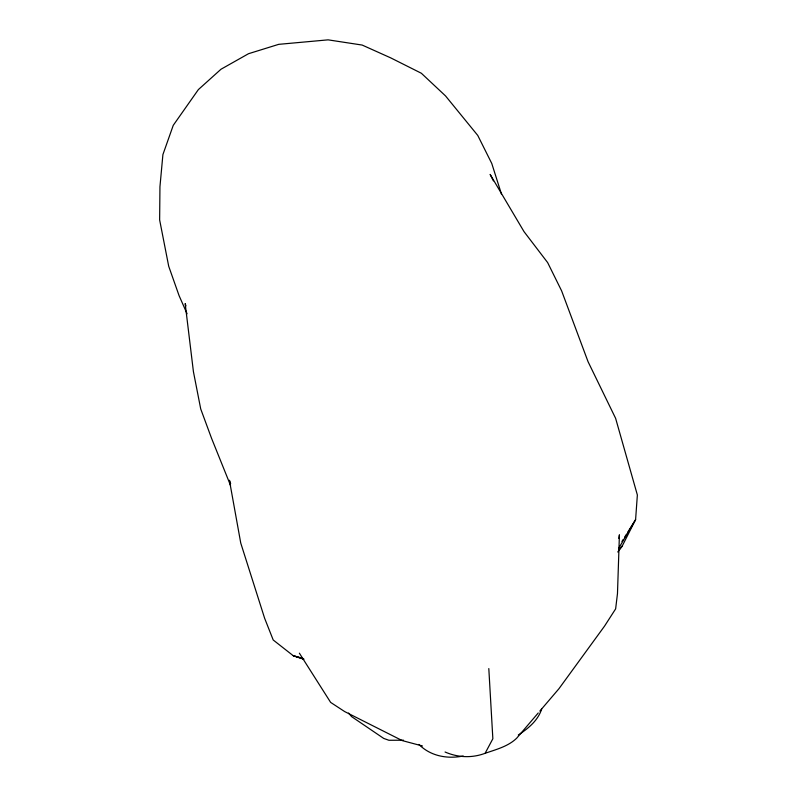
<?xml version="1.0" encoding="UTF-8"?>
<svg xmlns="http://www.w3.org/2000/svg" width="797" height="797" viewBox="0 0 797 797"><rect width="100%" height="100%" fill="white"/><g stroke="black" fill="none" stroke-linecap="round" stroke-linejoin="round"><path stroke-width="1.2" d="M618.831 538.413L619.418 534.797L617.476 593.586L615.633 608.878L604.554 626.093L558.906 688.767L539.828 711.103M541.681 709.021C537.995 720.568 528.092 728.627 518.279 735.013M445.065 752.009C457.976 757.628 471.954 758.226 485.094 753.314L492.855 738.759L488.81 668.573M618.572 548.485L635.598 519.644L637.361 494.987L615.613 418.325L588.056 361.689L561.626 290.875L547.649 262.592L524.037 231.658L490.145 174.413L493.413 180.879M621.949 541.462L623.254 539.38M624.549 537.308L626.502 534.189M627.797 532.107L635.598 519.644L622.168 546.154L617.755 552.002M538.234 712.966L516.775 738.092C508.287 746.44 496.053 749.499 485.094 753.314M618.93 549.83L622.168 546.154L618.831 549.81M463.246 756.014C447.466 759.182 430.619 756.233 418.943 744.448M403.521 740.214L388.916 740.274L383.736 738.44L351.577 716.603L348.548 713.056M302.77 658.252L293.276 655.742L273.202 639.981L264.634 618.283L240.754 543.076L229.406 480.232L230.652 483.62M422.47 745.992L402.256 740.602L344.643 711.562L330.645 702.406L299.363 653.161M303.886 659.089L293.276 655.742L303.657 659.189M187.086 313.779L179.076 295.637L168.705 266.258L159.639 219.922L159.948 186.737L162.907 154.598L173.248 125.338L198.363 89.603L221.008 69.229L248.525 53.708L278.721 44.343L328.105 39.85L362.167 45.06L390.729 57.882L421.354 73.254L445.523 95.909L477.772 135.45L491.769 163.475L501.512 194.239M230.552 485.473L211.574 438.36L200.724 408.961L193.422 371.671L185.173 303.607L185.97 305.879"/></g></svg>
